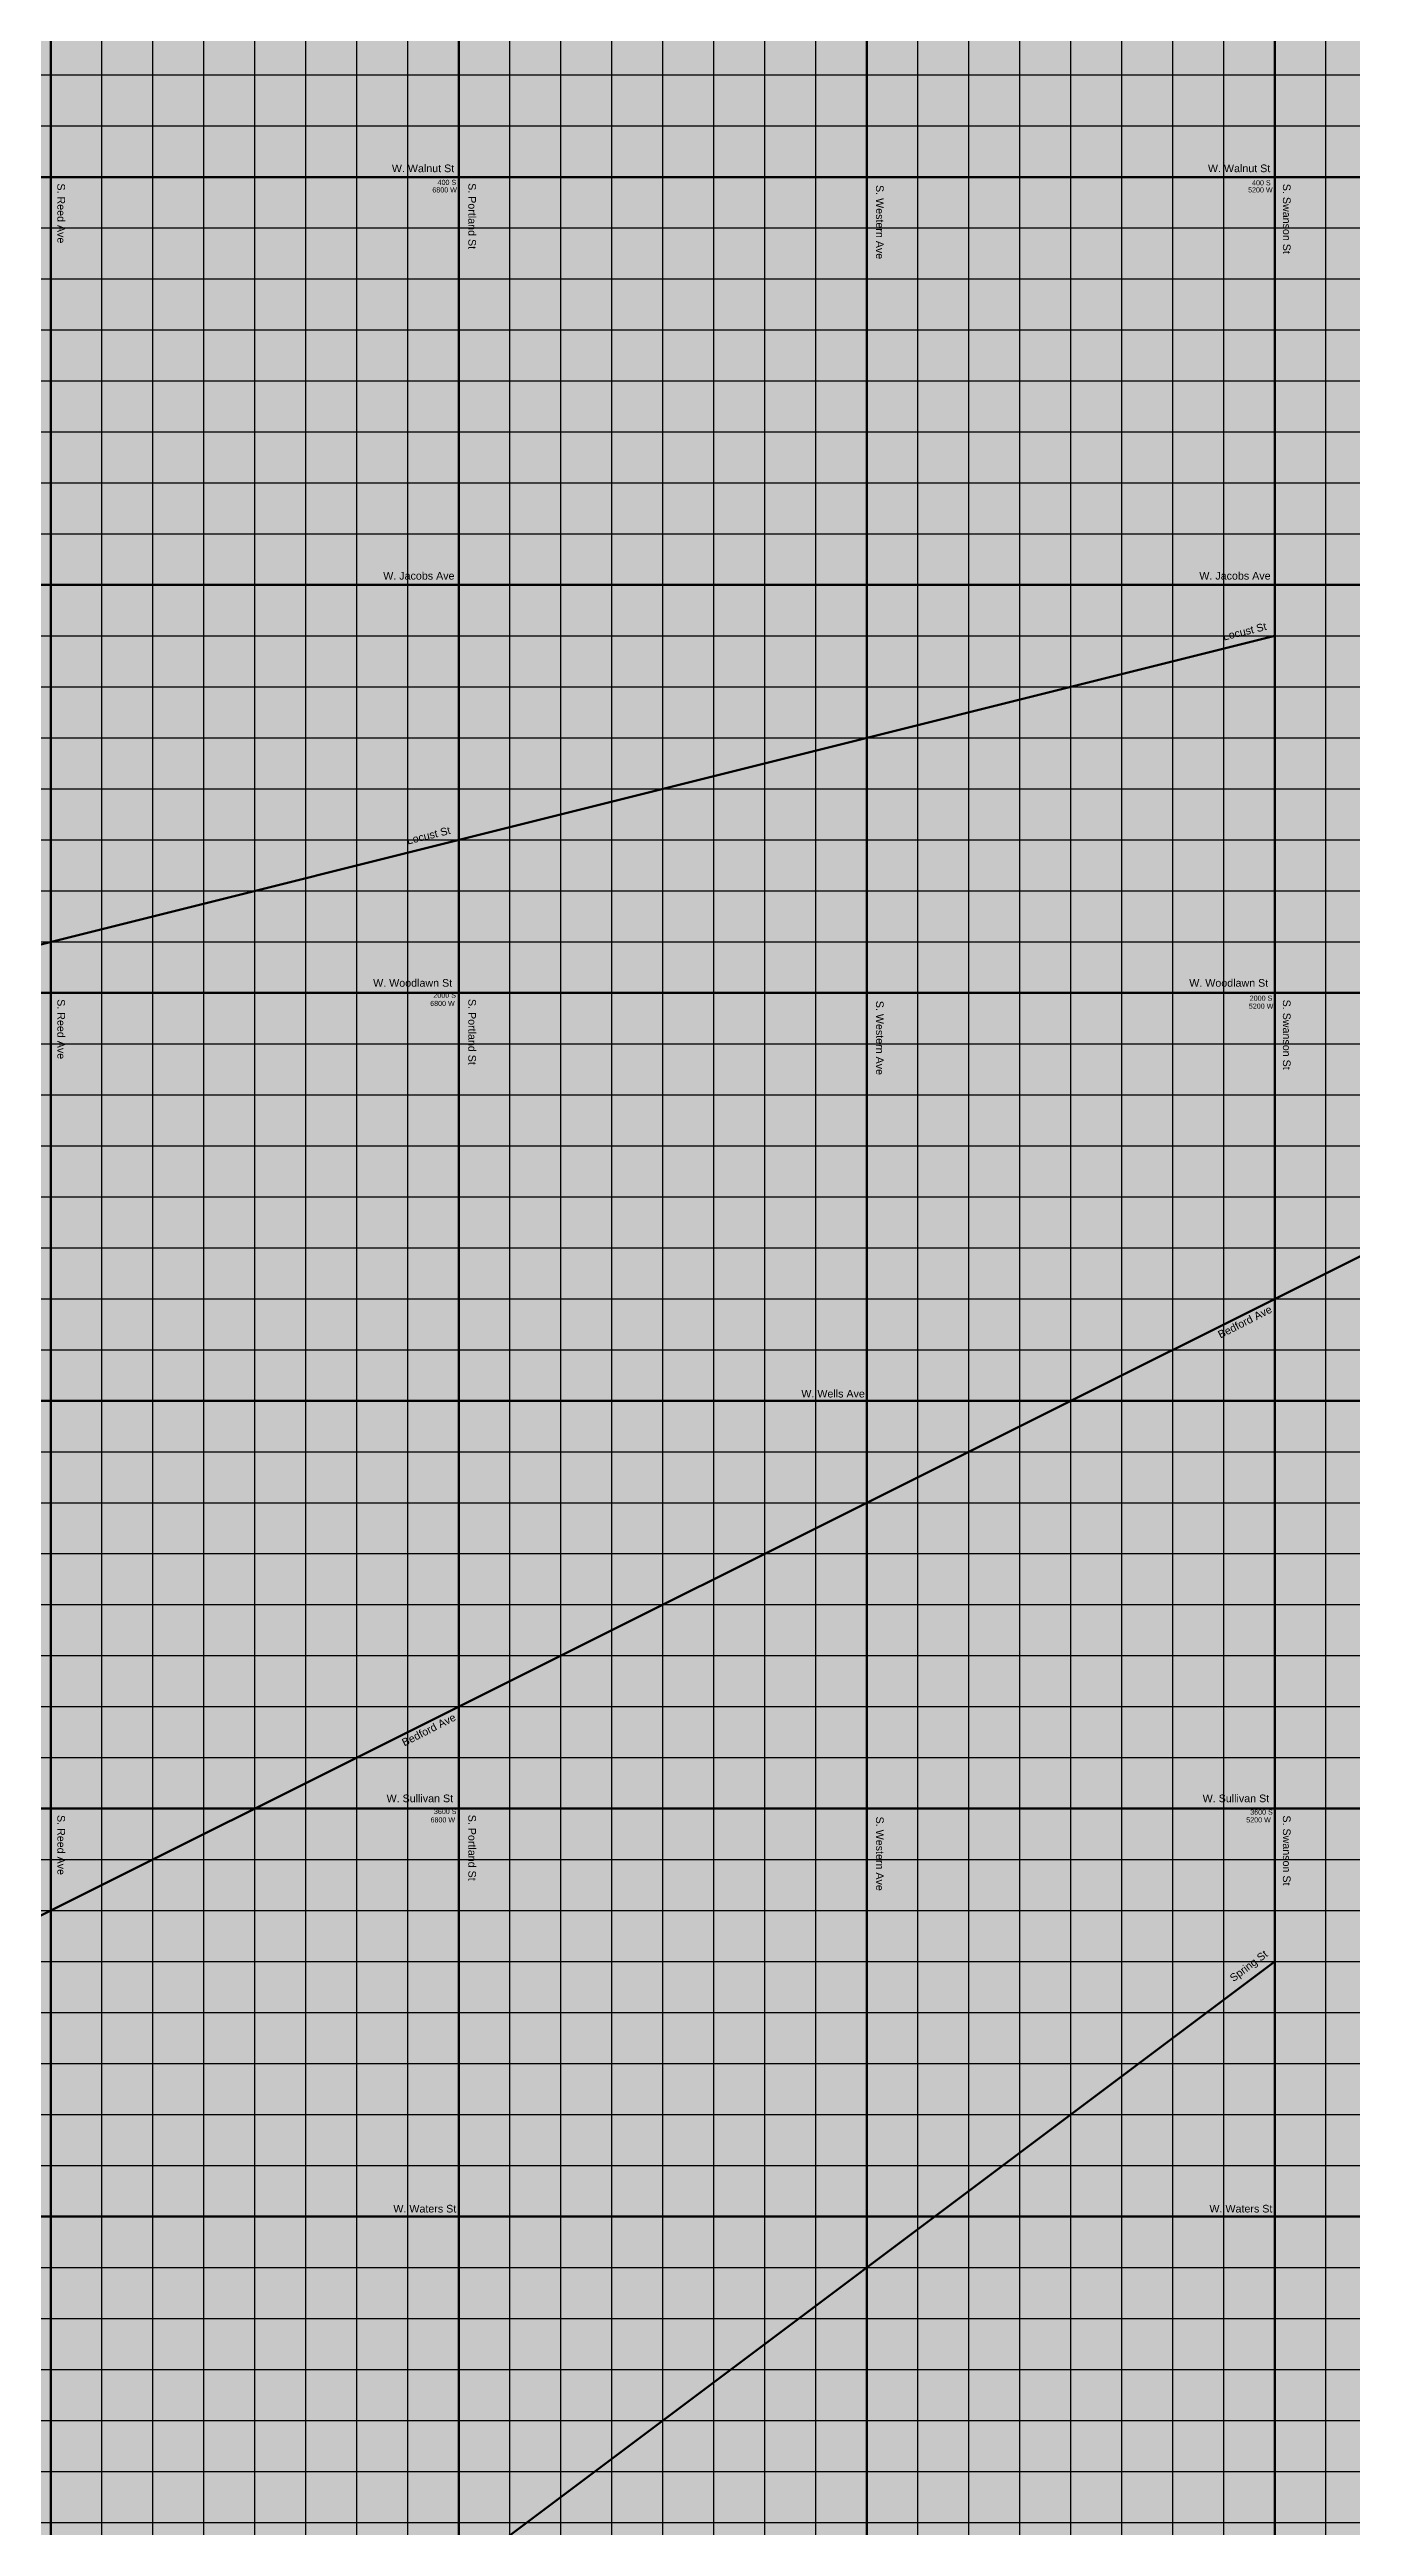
# Model space of a CAD drawing. Header units: inches. Extents: x -196 to 213, y -195 to 213.
# Drawn here: x -144 to -93, y -92.2 to 5 of the extents above; entities that cross this region are included whole.
import ezdxf

# ---------------------------------------------------------------- set-up
doc = ezdxf.new("R2010")
doc.units = ezdxf.units.IN
doc.header["$MEASUREMENT"] = 0
for name, color, linetype, lineweight in [('dia-major-st', 7, 'Continuous', 80), ('streets-major', 7, 'Continuous', 80), ('streets-minor', 7, 'Continuous', 30), ('text', 7, 'Continuous', 30), ('zone-mixed', 1, 'Continuous', 0)]:
    doc.layers.add(name, color=color, linetype=linetype, lineweight=lineweight)
doc.styles.get("Standard").update_dxf_attribs({"font": 'arial.ttf'})

msp = doc.modelspace()

# ---------------------------------------------------------------- hatches: boundary and pattern name
at = {"layer": 'zone-mixed', "true_color": 0xf99006, "transparency": 33554559}
h = msp.add_hatch(color=30, dxfattribs=at)
h.dxf.hatch_style = 1
h.paths.add_polyline_path([(112, 176), (48, 176), (48, 192), (32, 192), (32, 208), (-144, 208), (-144, 192), (-160, 192), (-160, 144), (-192, 144), (-192, 80), (-176, 80), (-176, 64), (-192, 64), (-192, -160), (-176, -160), (-176, -176), (-192, -176), (-192, -192), (160, -192), (160, -176), (176, -176), (176, -192), (208, -192), (208, 80), (192, 80), (192, 96), (208, 96), (208, 112), (144, 112), (144, -128), (-128, -128), (-128, 144), (112, 144)])
at = {"layer": 'zone-mixed', "transparency": 33554559}
h = msp.add_hatch(color=210, dxfattribs=at)
h.dxf.hatch_style = 1
h.paths.add_polyline_path([(144, 112), (112, 112), (112, 144), (-128, 144), (-128, -128), (144, -128)])
h.paths.add_polyline_path([(-80, -80), (-80, 96), (96, 96), (96, -80)], flags=16)
h.paths.add_polyline_path([(-48, -48), (-48, 64), (64, 64), (64, -48)], flags=0)
h.paths.add_polyline_path([(-16, -16), (-16, 32), (32, 32), (32, -16)], flags=0)
h.paths.add_polyline_path([(-8, -6), (-8, 22), (0, 22), (0, 16), (16, 16), (16, 0), (0, 0), (0, -6)], flags=0)

# ---------------------------------------------------------------- linework, layer by layer
at = {"layer": 'dia-major-st'}
for p, q in [((0, 4), (-192, -92)), ((-96, -18), (-192, -42)), ((-96, -70), (-192, -142))]:
    msp.add_line(p, q, dxfattribs=at)
at = {"layer": 'streets-major'}
for p, q in [((-144, -192), (-144, 208)), ((-128, -192), (-128, 208)), ((-112, -192), (-112, 208)), ((-96, -192), (-96, 208)), ((0, 0), (-192, 0)), ((-192, -16), (208, -16)), ((-192, -32), (208, -32)), ((-192, -48), (208, -48)), ((-192, -64), (208, -64)), ((-192, -80), (208, -80))]:
    msp.add_line(p, q, dxfattribs=at)
at = {"layer": 'streets-minor'}
for p, q in [((-142, -192), (-142, 208)), ((-140, -192), (-140, 208)), ((-138, -192), (-138, 208)), ((-136, -192), (-136, 208)), ((-134, -192), (-134, 208)), ((-132, -192), (-132, 208)), ((-130, -192), (-130, 208)), ((-126, -192), (-126, 208)), ((-124, -192), (-124, 208)), ((-122, -192), (-122, 208)), ((-120, -192), (-120, 208)), ((-118, -192), (-118, 208)), ((-116, -192), (-116, 208)), ((-114, -192), (-114, 208)), ((-110, -192), (-110, 208)), ((-108, -192), (-108, 208)), ((-106, -192), (-106, 208)), ((-104, -192), (-104, 208)), ((-102, -192), (-102, 208)), ((-100, -192), (-100, 208)), ((-98, -192), (-98, 208)), ((-94, -192), (-94, 208)), ((0, 4), (-192, 4)), ((0, 2), (-192, 2)), ((-192, -2), (208, -2)), ((-192, -4), (208, -4)), ((-192, -6), (208, -6)), ((-192, -8), (208, -8)), ((-192, -10), (208, -10)), ((-192, -12), (20, -12)), ((-192, -14), (208, -14)), ((-192, -18), (208, -18)), ((-192, -20), (208, -20)), ((-192, -22), (208, -22)), ((-192, -24), (208, -24)), ((-192, -26), (208, -26)), ((-192, -28), (208, -28)), ((-192, -30), (208, -30)), ((-192, -34), (208, -34)), ((-192, -36), (208, -36)), ((-192, -38), (208, -38)), ((-192, -40), (208, -40)), ((-192, -42), (208, -42)), ((-192, -44), (208, -44)), ((-192, -46), (208, -46)), ((-192, -50), (208, -50)), ((-192, -52), (208, -52)), ((-192, -54), (208, -54)), ((-192, -56), (208, -56)), ((-192, -58), (208, -58)), ((-192, -60), (208, -60)), ((-192, -62), (208, -62)), ((-192, -66), (208, -66)), ((-192, -68), (208, -68)), ((-192, -70), (208, -70)), ((-192, -72), (208, -72)), ((-192, -74), (208, -74)), ((-192, -76), (208, -76)), ((-192, -78), (208, -78)), ((-192, -82), (208, -82)), ((-192, -84), (208, -84)), ((-192, -86), (208, -86)), ((-192, -88), (208, -88)), ((-192, -90), (208, -90)), ((-192, -92), (208, -92))]:
    msp.add_line(p, q, dxfattribs=at)

# ---------------------------------------------------------------- texts
at = {"layer": 'text'}
for s, height, p in [('W. Walnut St', 0.3, (-130.627, 0.19)), ('W. Walnut St', 0.3, (-98.627, 0.19)), ('6800 W', 0.2, (-129.039, -0.606)), ('400 S', 0.2, (-128.834, -0.31)), ('5200 W', 0.2, (-97.053, -0.605)), ('400 S', 0.2, (-96.897, -0.327)), ('W. Jacobs Ave', 0.3, (-130.965, -15.792)), ('W. Jacobs Ave', 0.3, (-98.965, -15.792)), ('W. Woodlawn St', 0.3, (-131.36, -31.762)), ('2000 S', 0.2, (-128.998, -32.193)), ('W. Woodlawn St', 0.3, (-99.36, -31.762)), ('6800 W', 0.2, (-129.124, -32.516)), ('5200 W', 0.2, (-97.023, -32.624)), ('2000 S', 0.2, (-96.989, -32.312)), ('W. Wells Ave', 0.3, (-114.571, -47.874)), ('W. Sullivan St', 0.3, (-130.834, -63.749)), ('3600 S', 0.2, (-128.978, -64.214)), ('W. Sullivan St', 0.3, (-98.834, -63.749)), ('3600 S', 0.2, (-96.969, -64.239)), ('6800 W', 0.2, (-129.11, -64.543)), ('5200 W', 0.2, (-97.124, -64.542)), ('W. Waters St', 0.3, (-130.569, -79.843)), ('W. Waters St', 0.3, (-98.569, -79.843))]:
    msp.add_text(s, height=height, dxfattribs=at).set_placement(p)
for s, rotation, p in [('S. Reed Ave', 270, (-143.743, -0.251)), ('S. Portland St', 270, (-127.628, -0.242)), ('S. Western Ave', 270, (-111.642, -0.314)), ('S. Swanson St', 270, (-95.687, -0.268)), ('Locust St', 14, (-98.001, -18.184)), ('Locust St', 14, (-130.001, -26.184)), ('S. Reed Ave', 270, (-143.743, -32.251)), ('S. Portland St', 270, (-127.628, -32.242)), ('S. Western Ave', 270, (-111.642, -32.314)), ('S. Swanson St', 270, (-95.687, -32.268)), ('Bedford Ave', 27, (-98.138, -45.564)), ('Bedford Ave', 27, (-130.138, -61.564)), ('S. Reed Ave', 270, (-143.743, -64.251)), ('S. Portland St', 270, (-127.628, -64.242)), ('S. Western Ave', 270, (-111.642, -64.314)), ('S. Swanson St', 270, (-95.687, -64.268)), ('Spring St', 37, (-97.629, -70.808))]:
    msp.add_text(s, height=0.3, rotation=rotation, dxfattribs=at).set_placement(p)

doc.saveas('drawing.dxf')
